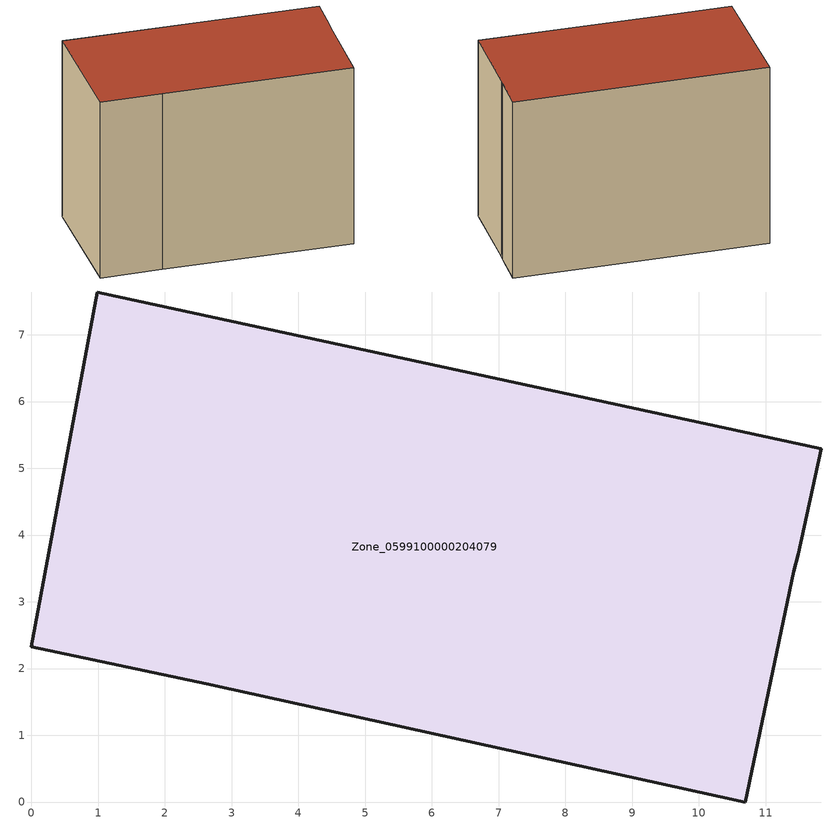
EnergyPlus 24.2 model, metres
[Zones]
Zone_0599100000204079
 floor ground (C_G): 0.99,7.64 11.83,5.29 11.49,3.71 11.42,3.46 10.69,0 2.62,1.77 0,2.33 z0
 wall outside (C_F): 11.83,5.29 0.99,7.64 0,2.33 2.62,1.77 10.69,0 11.42,3.46 11.49,3.71 11.83,5.29 z0:8.43
 roof outside (C_R): 10.69,0 11.42,3.46 11.49,3.71 11.83,5.29 0.99,7.64 0,2.33 2.62,1.77 z8.43
[BUILDING]
Pand.0599100000204079: North Axis=0; Terrain=City; Loads Convergence Tolerance Value=0.04; Temperature Convergence Tolerance Value=0.4; Solar Distribution=FullExterior; Maximum Number of Warmup Days=25; Minimum Number of Warmup Days=1
[Site:Location]
Rotterdam.The.Hague.AP_ZH_NLD Design_Conditions: Latitude=51.96; Longitude=4.45; Time Zone=1; Elevation=-4.5
[SITE:GROUNDTEMPERATURE:BUILDINGSURFACE]
18, 18, 18, 18, 18, 18, 18, 18, 18, 18, 18, 18
[MATERIAL] Thermal Absorptance=0.9; Solar Absorptance=0.7; Visible Absorptance=0.7
Name | Roughness | Thickness | Conductivity | Density | Specific Heat
G.TI.1975-1991 | MediumSmooth | 0.15 | 0.288461 | 540 | 1210
F.TI.1975-1991 | Rough | 0.3 | 0.230769 | 1920 | 840
R.TI.1975-1991 | MediumRough | 0.2 | 0.153846 | 1500 | 1000
[CONSTRUCTION]
C_G: G.TI.1975-1991
C_F: F.TI.1975-1991
C_R: R.TI.1975-1991
[ZONE]
Zone_0599100000204079: Type=1; Multiplier=1; Ceiling Height=Autocalculate; Volume=Autocalculate; Floor Area=autocalculate; Part of Total Floor Area=Yes
[ZONEINFILTRATION:DESIGNFLOWRATE]
Infil_Zone_0599100000204079: Zone or ZoneList or Space or SpaceList=Zone_0599100000204079; Schedule=AlwaysOn; Design Flow Rate Calculation Method=Flow/Area; Flow Rate per Floor Area=0.003; Constant Term Coefficient=1; Temperature Term Coefficient=0; Velocity Term Coefficient=0; Velocity Squared Term Coefficient=0
[HVACTEMPLATE:ZONE:IDEALLOADSAIRSYSTEM]
Zone_0599100000204079: Maximum Heating Supply Air Temperature=50; Minimum Cooling Supply Air Temperature=13; Maximum Heating Supply Air Humidity Ratio=0.0156; Minimum Cooling Supply Air Humidity Ratio=0.0077; Heating Limit=NoLimit; Cooling Limit=NoLimit; Dehumidification Control Type=ConstantSensibleHeatRatio; Cooling Sensible Heat Ratio=0.7; Dehumidification Setpoint=60; Humidification Control Type=None; Humidification Setpoint=30; Outdoor Air Method=None; Outdoor Air Flow Rate per Person=0.00944; Outdoor Air Flow Rate per Zone Floor Area=0; Outdoor Air Flow Rate per Zone=0; Demand Controlled Ventilation Type=None; Outdoor Air Economizer Type=NoEconomizer; Heat Recovery Type=None; Sensible Heat Recovery Effectiveness=0.7; Latent Heat Recovery Effectiveness=0.65
[ZONECONTROL:THERMOSTAT]
ThermostatControl_Zone_0599100000204079: Zone or ZoneList=Zone_0599100000204079; Control Type Schedule=DualSetpointControlType; Control 1=Thermostat_Zone_0599100000204079; Temperature Difference Between Cutout And Setpoint=0
[THERMOSTATSETPOINT:DUALSETPOINT]
Thermostat_Zone_0599100000204079: Heating Setpoint Temperature Schedule=HeatingSetpoint_Zone_0599100000204079; Cooling Setpoint Temperature Schedule=CoolingSetpoint_Zone_0599100000204079
[SCHEDULE:COMPACT]
HeatingSetpoint_Zone_0599100000204079: Through: 12/31, For: AllDays, Until: 24:00, 21
CoolingSetpoint_Zone_0599100000204079: Through: 12/31, For: AllDays, Until: 24:00, 24
DualSetpointControlType: Through: 12/31, For: AllDays, Until: 24:00, 4
AlwaysOn: Through: 12/31, For: AllDays, Until: 24:00, 1
